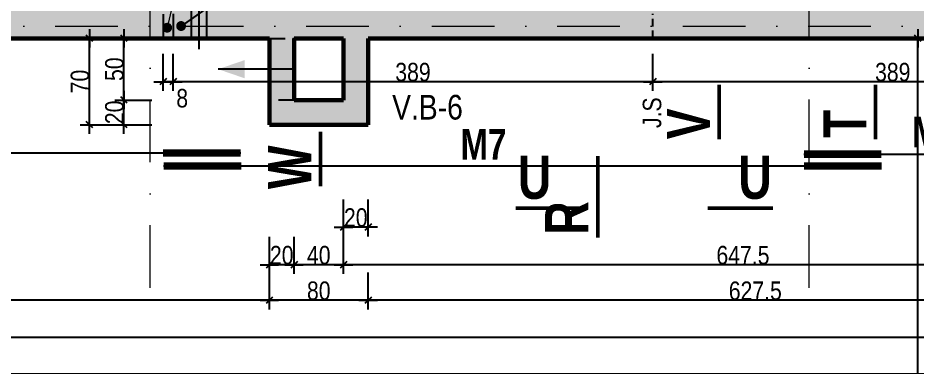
# Model space of a CAD drawing. Header units: millimetres. Extents: x 0 to 22237, y -21919 to -17719.
# Drawn here: x 19013 to 19741, y -20441 to -20158 of the extents above; entities that cross this region are included whole.
import ezdxf
from ezdxf.enums import TextEntityAlignment as Align

# ---------------------------------------------------------------- set-up
doc = ezdxf.new("R2010")
doc.units = ezdxf.units.MM
doc.linetypes.add('CACHEX2', pattern=[19.05, 12.7, -6.35])
doc.linetypes.add('TIRETPTX2', pattern=[50.8, 25.4, -12.7, 0, -12.7])
for name, color, linetype in [('01_cote_gen', 4, 'Continuous'), ('01_murs_sup', 2, 'CACHEX2'), ('01_poch_murs', 253, 'Continuous'), ('01_resv', 32, 'Continuous'), ('01_texte', 230, 'Continuous'), ('AA_COTES', 2, 'Continuous')]:
    doc.layers.add(name, color=color, linetype=linetype)
doc.layers.add('01_murs_coup', color=5, linetype='Continuous', lineweight=60)
doc.layers.add('01_tram_axes', color=2, linetype='TIRETPTX2', lineweight=9)
doc.styles.add('ARIAL NA', font='ARIALN.TTF')
doc.styles.add('impact', font='impact.ttf')
doc.styles.add('STYLE2', font='ARIALN.TTF')
doc.dimstyles.new('JB25', dxfattribs={"dimscale": 0.1, "dimtxt": 150, "dimasz": 15, "dimexe": 0.1, "dimexo": 0.1, "dimgap": 0.09, "dimtad": 1, "dimdec": 1, "dimlfac": 0.5, "dimdsep": 46, "dimtxsty": 'STYLE2', "dimblk1": 'BOND_G', "dimblk2": 'BOND_D', "dimsah": 1, "dimcen": 1.5, "dimdle": 0.01, "dimse1": 1, "dimse2": 1, "dimclrd": 4, "dimclre": 2, "dimclrt": 6, "dimazin": 2, "dimtfac": 2.333333, "dimtdec": 1, "dimtix": 1, "dimtmove": 2, "dimatfit": 3, "dimldrblk": 'BOND_G', "dimfxl": 1, "dimtolj": 1, "dimtzin": 0, "dimarcsym": 0})
doc.dimstyles.new('JB50', dxfattribs={"dimscale": 0.1, "dimtxt": 150, "dimasz": 15, "dimexe": 0.1, "dimexo": 0.1, "dimgap": 0.09, "dimtad": 1, "dimdec": 1, "dimdsep": 46, "dimtxsty": 'STYLE2', "dimblk1": 'BOND_G', "dimblk2": 'BOND_D', "dimsah": 1, "dimcen": 1.5, "dimdle": 0.01, "dimse1": 1, "dimse2": 1, "dimclrd": 4, "dimclre": 2, "dimclrt": 6, "dimazin": 2, "dimtfac": 2.333333, "dimtdec": 1, "dimtix": 1, "dimtmove": 2, "dimatfit": 3, "dimldrblk": 'BOND_G', "dimfxl": 1, "dimtolj": 1, "dimtzin": 0, "dimarcsym": 0})

# ---------------------------------------------------------------- blocks, each defined once
blk = doc.blocks.new('BOND_G')
at = {"layer": 'AA_COTES', "color": 0}
for p, q in [((0, -5), (0, 15)), ((5, 0), (-5, 0)), ((1.77, 1.77), (-1.77, -1.77))]:
    blk.add_line(p, q, dxfattribs=at)
blk = doc.blocks.new('BOND_D')
at = {"layer": 'AA_COTES', "color": 0}
for p, q in [((0, 5), (0, -15)), ((5, 0), (-5, 0)), ((-1.77, -1.77), (1.77, 1.77))]:
    blk.add_line(p, q, dxfattribs=at)
blk = doc.blocks.new('*D1590')
at = {"layer": '01_cote_gen', "color": 4, "lineweight": -2, "transparency": 16777216}
blk.add_line((19922.22, -20358.52), (19277.76, -20358.52), dxfattribs=at)
at = {"layer": 'Defpoints', "color": 0, "transparency": 16777216}
for p in [(19276.26, -20209.38), (19923.72, -20229.38), (19276.26, -20358.52)]:
    blk.add_point(p, dxfattribs=at)
at = {"layer": '01_cote_gen', "color": 4, "lineweight": -2, "transparency": 16777216, "xscale": 1.5, "yscale": 1.5, "zscale": 1.5, "rotation": 180}
blk.add_blockref('BOND_D', (19276.26, -20358.52), dxfattribs=at)
at = {"layer": '01_cote_gen', "color": 4, "lineweight": -2, "transparency": 16777216, "xscale": 1.5, "yscale": 1.5, "zscale": 1.5}
blk.add_blockref('BOND_G', (19923.72, -20358.52), dxfattribs=at)
at = {"layer": '01_cote_gen', "color": 6, "transparency": 16777216, "insert": (19599.99, -20350.85), "char_height": 15, "attachment_point": 5, "style": 'STYLE2'}
blk.add_mtext('\\A1;647.5', dxfattribs=at)
blk = doc.blocks.new('*D1591')
at = {"layer": '01_cote_gen', "color": 4, "lineweight": -2, "transparency": 16777216}
blk.add_line((19274.76, -20358.52), (19237.76, -20358.52), dxfattribs=at)
at = {"layer": 'Defpoints', "color": 0, "transparency": 16777216}
for p in [(19236.26, -20209.38), (19276.26, -20209.38), (19236.26, -20358.52)]:
    blk.add_point(p, dxfattribs=at)
at = {"layer": '01_cote_gen', "color": 4, "lineweight": -2, "transparency": 16777216, "xscale": 1.5, "yscale": 1.5, "zscale": 1.5, "rotation": 180}
blk.add_blockref('BOND_D', (19236.26, -20358.52), dxfattribs=at)
at = {"layer": '01_cote_gen', "color": 4, "lineweight": -2, "transparency": 16777216, "xscale": 1.5, "yscale": 1.5, "zscale": 1.5}
blk.add_blockref('BOND_G', (19276.26, -20358.52), dxfattribs=at)
at = {"layer": '01_cote_gen', "color": 6, "transparency": 16777216, "insert": (19256.26, -20350.85), "char_height": 15, "attachment_point": 5, "style": 'STYLE2'}
blk.add_mtext('\\A1;40', dxfattribs=at)
blk = doc.blocks.new('*D1592')
at = {"layer": '01_cote_gen', "color": 4, "lineweight": -2, "transparency": 16777216}
blk.add_line((19234.76, -20358.52), (19217.76, -20358.52), dxfattribs=at)
at = {"layer": 'Defpoints', "color": 0, "transparency": 16777216}
for p in [(19216.26, -20209.38), (19236.26, -20209.38), (19216.26, -20358.52)]:
    blk.add_point(p, dxfattribs=at)
at = {"layer": '01_cote_gen', "color": 4, "lineweight": -2, "transparency": 16777216, "xscale": 1.5, "yscale": 1.5, "zscale": 1.5, "rotation": 180}
blk.add_blockref('BOND_D', (19216.26, -20358.52), dxfattribs=at)
at = {"layer": '01_cote_gen', "color": 4, "lineweight": -2, "transparency": 16777216, "xscale": 1.5, "yscale": 1.5, "zscale": 1.5}
blk.add_blockref('BOND_G', (19236.26, -20358.52), dxfattribs=at)
at = {"layer": '01_cote_gen', "color": 6, "transparency": 16777216, "insert": (19226.26, -20350.85), "char_height": 15, "attachment_point": 5, "style": 'STYLE2'}
blk.add_mtext('\\A1;20', dxfattribs=at)
blk = doc.blocks.new('*D1593')
at = {"layer": '01_cote_gen', "color": 4, "lineweight": -2, "transparency": 16777216}
blk.add_line((19214.76, -20387.37), (18572.72, -20387.37), dxfattribs=at)
at = {"layer": 'Defpoints', "color": 0, "transparency": 16777216}
for p in [(18571.22, -20336.02), (19216.26, -20336.02), (18571.22, -20387.37)]:
    blk.add_point(p, dxfattribs=at)
at = {"layer": '01_cote_gen', "color": 4, "lineweight": -2, "transparency": 16777216, "xscale": 1.5, "yscale": 1.5, "zscale": 1.5, "rotation": 180}
blk.add_blockref('BOND_D', (18571.22, -20387.37), dxfattribs=at)
at = {"layer": '01_cote_gen', "color": 4, "lineweight": -2, "transparency": 16777216, "xscale": 1.5, "yscale": 1.5, "zscale": 1.5}
blk.add_blockref('BOND_G', (19216.26, -20387.37), dxfattribs=at)
at = {"layer": '01_cote_gen', "color": 6, "transparency": 16777216, "insert": (18893.74, -20379.7), "char_height": 15, "attachment_point": 5, "style": 'STYLE2'}
blk.add_mtext('\\A1;645', dxfattribs=at)
blk = doc.blocks.new('*D1594')
at = {"layer": '01_cote_gen', "color": 4, "lineweight": -2, "transparency": 16777216}
blk.add_line((19922.22, -20387.39), (19297.76, -20387.39), dxfattribs=at)
at = {"layer": 'Defpoints', "color": 0, "transparency": 16777216}
for p in [(19296.26, -20376.46), (19923.72, -20376.49), (19296.26, -20387.39)]:
    blk.add_point(p, dxfattribs=at)
at = {"layer": '01_cote_gen', "color": 4, "lineweight": -2, "transparency": 16777216, "xscale": 1.5, "yscale": 1.5, "zscale": 1.5, "rotation": 180}
blk.add_blockref('BOND_D', (19296.26, -20387.39), dxfattribs=at)
at = {"layer": '01_cote_gen', "color": 4, "lineweight": -2, "transparency": 16777216, "xscale": 1.5, "yscale": 1.5, "zscale": 1.5}
blk.add_blockref('BOND_G', (19923.72, -20387.39), dxfattribs=at)
at = {"layer": '01_cote_gen', "color": 6, "transparency": 16777216, "insert": (19609.99, -20379.72), "char_height": 15, "attachment_point": 5, "style": 'STYLE2'}
blk.add_mtext('\\A1;627.5', dxfattribs=at)
blk = doc.blocks.new('*D1605')
at = {"layer": '01_cote_gen', "color": 4, "lineweight": -2, "transparency": 16777216}
blk.add_line((19922.22, -20417.65), (17708.72, -20417.65), dxfattribs=at)
at = {"layer": 'Defpoints', "color": 0, "transparency": 16777216}
for p in [(17707.22, -20159.39), (17707.22, -20417.65), (19923.72, -20413.83)]:
    blk.add_point(p, dxfattribs=at)
at = {"layer": '01_cote_gen', "color": 4, "lineweight": -2, "transparency": 16777216, "xscale": 1.5, "yscale": 1.5, "zscale": 1.5, "rotation": 180}
blk.add_blockref('BOND_D', (17707.22, -20417.65), dxfattribs=at)
at = {"layer": '01_cote_gen', "color": 4, "lineweight": -2, "transparency": 16777216, "xscale": 1.5, "yscale": 1.5, "zscale": 1.5}
blk.add_blockref('BOND_G', (19923.72, -20417.65), dxfattribs=at)
at = {"layer": '01_cote_gen', "color": 6, "transparency": 16777216, "insert": (18815.47, -20409.98), "char_height": 15, "attachment_point": 5, "style": 'STYLE2'}
blk.add_mtext('\\A1;2216.5', dxfattribs=at)
blk = doc.blocks.new('*D1608')
at = {"layer": '01_cote_gen', "color": 4, "lineweight": -2, "transparency": 16777216}
blk.add_line((19922.22, -20447.13), (16518.72, -20447.13), dxfattribs=at)
at = {"layer": 'Defpoints', "color": 0, "transparency": 16777216}
for p in [(16517.22, -20425.12), (16517.22, -20447.13), (19923.72, -20469.08)]:
    blk.add_point(p, dxfattribs=at)
at = {"layer": '01_cote_gen', "color": 4, "lineweight": -2, "transparency": 16777216, "xscale": 1.5, "yscale": 1.5, "zscale": 1.5, "rotation": 180}
blk.add_blockref('BOND_D', (16517.22, -20447.13), dxfattribs=at)
at = {"layer": '01_cote_gen', "color": 4, "lineweight": -2, "transparency": 16777216, "xscale": 1.5, "yscale": 1.5, "zscale": 1.5}
blk.add_blockref('BOND_G', (19923.72, -20447.13), dxfattribs=at)
at = {"layer": '01_cote_gen', "color": 6, "transparency": 16777216, "insert": (18220.47, -20439.46), "char_height": 15, "attachment_point": 5, "style": 'STYLE2'}
blk.add_mtext('\\A1;3406.5', dxfattribs=at)
blk = doc.blocks.new('*D1733')
at = {"layer": '01_cote_gen', "color": 4, "lineweight": -2, "transparency": 16777216}
blk.add_line((19070.54, -20243.46), (19070.54, -20176.46), dxfattribs=at)
at = {"layer": 'Defpoints', "color": 0, "transparency": 16777216}
for p in [(19070.54, -20174.96), (19204.69, -20174.96), (19216.26, -20244.96)]:
    blk.add_point(p, dxfattribs=at)
at = {"layer": '01_cote_gen', "color": 4, "lineweight": -2, "transparency": 16777216, "xscale": 1.5, "yscale": 1.5, "zscale": 1.5}
for name, p, rotation in [('BOND_D', (19070.54, -20174.96), 90), ('BOND_G', (19070.54, -20244.96), 270)]:
    blk.add_blockref(name, p, dxfattribs=dict(at, rotation=rotation))
at = {"layer": '01_cote_gen', "color": 6, "transparency": 16777216, "insert": (19062.87, -20209.96), "char_height": 15, "attachment_point": 5, "rotation": 90, "style": 'STYLE2'}
blk.add_mtext('\\A1;70', dxfattribs=at)
blk = doc.blocks.new('*D1734')
at = {"layer": '01_cote_gen', "color": 4, "lineweight": -2, "transparency": 16777216}
blk.add_line((19098.44, -20243.46), (19098.44, -20226.46), dxfattribs=at)
at = {"layer": 'Defpoints', "color": 0, "transparency": 16777216}
for p in [(19098.44, -20224.96), (19240.3, -20224.96), (19240.3, -20244.96)]:
    blk.add_point(p, dxfattribs=at)
at = {"layer": '01_cote_gen', "color": 4, "lineweight": -2, "transparency": 16777216, "xscale": 1.5, "yscale": 1.5, "zscale": 1.5}
for name, p, rotation in [('BOND_D', (19098.44, -20224.96), 90), ('BOND_G', (19098.44, -20244.96), 270)]:
    blk.add_blockref(name, p, dxfattribs=dict(at, rotation=rotation))
at = {"layer": '01_cote_gen', "color": 6, "transparency": 16777216, "insert": (19090.77, -20234.96), "char_height": 15, "attachment_point": 5, "rotation": 90, "style": 'STYLE2'}
blk.add_mtext('\\A1;20', dxfattribs=at)
blk = doc.blocks.new('*D1735')
at = {"layer": '01_cote_gen', "color": 4, "lineweight": -2, "transparency": 16777216}
blk.add_line((19098.44, -20223.46), (19098.44, -20176.46), dxfattribs=at)
at = {"layer": 'Defpoints', "color": 0, "transparency": 16777216}
for p in [(19098.44, -20174.96), (19111.5, -20174.96), (19119.74, -20224.96)]:
    blk.add_point(p, dxfattribs=at)
at = {"layer": '01_cote_gen', "color": 4, "lineweight": -2, "transparency": 16777216, "xscale": 1.5, "yscale": 1.5, "zscale": 1.5}
for name, p, rotation in [('BOND_D', (19098.44, -20174.96), 90), ('BOND_G', (19098.44, -20224.96), 270)]:
    blk.add_blockref(name, p, dxfattribs=dict(at, rotation=rotation))
at = {"layer": '01_cote_gen', "color": 6, "transparency": 16777216, "insert": (19090.77, -20199.96), "char_height": 15, "attachment_point": 5, "rotation": 90, "style": 'STYLE2'}
blk.add_mtext('\\A1;50', dxfattribs=at)
blk = doc.blocks.new('*D1759')
at = {"layer": '01_cote_gen', "color": 4, "lineweight": -2, "transparency": 16777216}
blk.add_line((19294.76, -20387.37), (19217.76, -20387.37), dxfattribs=at)
at = {"layer": 'Defpoints', "color": 0, "transparency": 16777216}
for p in [(19216.26, -20379.87), (19296.26, -20379.89), (19216.26, -20387.37)]:
    blk.add_point(p, dxfattribs=at)
at = {"layer": '01_cote_gen', "color": 4, "lineweight": -2, "transparency": 16777216, "xscale": 1.5, "yscale": 1.5, "zscale": 1.5, "rotation": 180}
blk.add_blockref('BOND_D', (19216.26, -20387.37), dxfattribs=at)
at = {"layer": '01_cote_gen', "color": 4, "lineweight": -2, "transparency": 16777216, "xscale": 1.5, "yscale": 1.5, "zscale": 1.5}
blk.add_blockref('BOND_G', (19296.26, -20387.37), dxfattribs=at)
at = {"layer": '01_cote_gen', "color": 6, "transparency": 16777216, "insert": (19256.26, -20379.7), "char_height": 15, "attachment_point": 5, "style": 'STYLE2'}
blk.add_mtext('\\A1;80', dxfattribs=at)
blk = doc.blocks.new('*D1760')
at = {"layer": '01_cote_gen', "color": 4, "lineweight": -2, "transparency": 16777216}
blk.add_line((19294.76, -20328.01), (19277.76, -20328.01), dxfattribs=at)
at = {"layer": 'Defpoints', "color": 0, "transparency": 16777216}
for p in [(19276.26, -20260.18), (19296.26, -20262.86), (19276.26, -20328.01)]:
    blk.add_point(p, dxfattribs=at)
at = {"layer": '01_cote_gen', "color": 4, "lineweight": -2, "transparency": 16777216, "xscale": 1.5, "yscale": 1.5, "zscale": 1.5, "rotation": 180}
blk.add_blockref('BOND_D', (19276.26, -20328.01), dxfattribs=at)
at = {"layer": '01_cote_gen', "color": 4, "lineweight": -2, "transparency": 16777216, "xscale": 1.5, "yscale": 1.5, "zscale": 1.5}
blk.add_blockref('BOND_G', (19296.26, -20328.01), dxfattribs=at)
at = {"layer": '01_cote_gen', "color": 6, "transparency": 16777216, "insert": (19286.26, -20320.35), "char_height": 15, "attachment_point": 5, "style": 'STYLE2'}
blk.add_mtext('\\A1;20', dxfattribs=at)
blk = doc.blocks.new('*D2767')
at = {"layer": '01_cote_gen', "color": 4, "lineweight": -2, "transparency": 16777216}
blk.add_line((19741.61, -21224.48), (19741.61, -20176.46), dxfattribs=at)
at = {"layer": 'Defpoints', "color": 0, "transparency": 16777216}
for p in [(19725.29, -20174.96), (19741.61, -20174.96), (19905.35, -21225.98)]:
    blk.add_point(p, dxfattribs=at)
at = {"layer": '01_cote_gen', "color": 4, "lineweight": -2, "transparency": 16777216, "xscale": 1.5, "yscale": 1.5, "zscale": 1.5}
for name, p, rotation in [('BOND_D', (19741.61, -20174.96), 90), ('BOND_G', (19741.61, -21225.98), 270)]:
    blk.add_blockref(name, p, dxfattribs=dict(at, rotation=rotation))
at = {"layer": '01_cote_gen', "color": 6, "transparency": 16777216, "insert": (19733.94, -20700.47), "char_height": 15, "attachment_point": 5, "rotation": 90, "style": 'STYLE2'}
blk.add_mtext('\\A1;1051', dxfattribs=at)
blk = doc.blocks.new('*D3319')
at = {"layer": '01_cote_gen', "color": 4, "lineweight": -2, "transparency": 16777216}
blk.add_line((19136.72, -20210.08), (19131.72, -20210.08), dxfattribs=at)
at = {"layer": 'Defpoints', "color": 0, "transparency": 16777216}
for p in [(19130.22, -20174.96), (19138.22, -20174.96), (19130.22, -20210.08)]:
    blk.add_point(p, dxfattribs=at)
at = {"layer": '01_cote_gen', "color": 4, "lineweight": -2, "transparency": 16777216, "xscale": 1.5, "yscale": 1.5, "zscale": 1.5, "rotation": 180}
blk.add_blockref('BOND_D', (19130.22, -20210.08), dxfattribs=at)
at = {"layer": '01_cote_gen', "color": 4, "lineweight": -2, "transparency": 16777216, "xscale": 1.5, "yscale": 1.5, "zscale": 1.5}
blk.add_blockref('BOND_G', (19138.22, -20210.08), dxfattribs=at)
at = {"layer": '01_cote_gen', "color": 6, "transparency": 16777216, "insert": (19145.61, -20223.56), "char_height": 15, "attachment_point": 5, "style": 'STYLE2'}
blk.add_mtext('\\A1;8', dxfattribs=at)
blk = doc.blocks.new('*D3320')
at = {"layer": '01_cote_gen', "color": 4, "lineweight": -2, "ltscale": 0.1, "transparency": 16777216}
blk.add_line((19914.24, -20210.08), (19528.48, -20210.08), dxfattribs=at)
at = {"layer": 'Defpoints', "color": 0, "ltscale": 0.1, "transparency": 16777216}
for p in [(19526.98, -20196.01), (19915.74, -20196.01), (19526.98, -20210.08)]:
    blk.add_point(p, dxfattribs=at)
at = {"layer": '01_cote_gen', "color": 4, "lineweight": -2, "ltscale": 0.1, "transparency": 16777216, "xscale": 1.5, "yscale": 1.5, "zscale": 1.5, "rotation": 180}
blk.add_blockref('BOND_D', (19526.98, -20210.08), dxfattribs=at)
at = {"layer": '01_cote_gen', "color": 4, "lineweight": -2, "ltscale": 0.1, "transparency": 16777216, "xscale": 1.5, "yscale": 1.5, "zscale": 1.5}
blk.add_blockref('BOND_G', (19915.74, -20210.08), dxfattribs=at)
at = {"layer": '01_cote_gen', "color": 6, "ltscale": 0.1, "transparency": 16777216, "insert": (19721.36, -20202.41), "char_height": 15, "attachment_point": 5, "style": 'STYLE2'}
blk.add_mtext('\\A1;389', dxfattribs=at)
blk = doc.blocks.new('*D3321')
at = {"layer": '01_cote_gen', "color": 4, "lineweight": -2, "ltscale": 0.1, "transparency": 16777216}
blk.add_line((19525.48, -20210.08), (19139.72, -20210.08), dxfattribs=at)
at = {"layer": 'Defpoints', "color": 0, "ltscale": 0.1, "transparency": 16777216}
for p in [(19138.22, -20193.79), (19526.98, -20200.99), (19138.22, -20210.08)]:
    blk.add_point(p, dxfattribs=at)
at = {"layer": '01_cote_gen', "color": 4, "lineweight": -2, "ltscale": 0.1, "transparency": 16777216, "xscale": 1.5, "yscale": 1.5, "zscale": 1.5, "rotation": 180}
blk.add_blockref('BOND_D', (19138.22, -20210.08), dxfattribs=at)
at = {"layer": '01_cote_gen', "color": 4, "lineweight": -2, "ltscale": 0.1, "transparency": 16777216, "xscale": 1.5, "yscale": 1.5, "zscale": 1.5}
blk.add_blockref('BOND_G', (19526.98, -20210.08), dxfattribs=at)
at = {"layer": '01_cote_gen', "color": 6, "ltscale": 0.1, "transparency": 16777216, "insert": (19332.6, -20202.41), "char_height": 15, "attachment_point": 5, "style": 'STYLE2'}
blk.add_mtext('\\A1;389', dxfattribs=at)

msp = doc.modelspace()

# ---------------------------------------------------------------- hatches: boundary and pattern name
at = {"layer": '01_murs_sup'}
h = msp.add_hatch(dxfattribs=at)
h.set_pattern_fill('DASH', color=256, scale=2.5, angle=135)
h.set_pattern_definition([(135, (-53.299, 4582.9386), (-11.2253202, 9e-16), [7.9375, -7.9375])])
h.paths.add_polyline_path([(18906.12, -18516.96), (17707.22, -18516.96), (17707.22, -19046.96), (17727.22, -19046.96), (17727.22, -18541.96), (18284.22, -18541.96), (18284.22, -19046.96), (18304.22, -19046.96), (18304.22, -18541.96), (18564.22, -18541.96), (18564.22, -19046.96), (18584.22, -19046.96), (18584.22, -18541.96), (18906.12, -18541.96)])
h.paths.add_polyline_path([(19130.22, -18516.96), (18996.12, -18516.96), (18996.12, -18541.96), (19110.22, -18541.96), (19110.22, -20149.96), (18849.22, -20149.96), (18849.22, -19596.96), (18687.42, -19596.96), (18687.42, -19616.96), (18692.22, -19616.96), (18692.22, -20149.96), (18685.22, -20149.96), (18685.22, -20174.96), (18693.22, -20174.96), (18693.22, -20308.94), (18709.22, -20308.94), (18709.22, -20174.96), (18720.22, -20174.96), (18720.22, -20149.96), (18709.22, -20149.96), (18709.22, -19616.96), (18830.22, -19616.96), (18830.22, -20149.96), (18826.91, -20149.96), (18826.91, -20174.96), (18829.22, -20174.96), (18829.22, -20308.94), (18845.22, -20308.94), (18845.22, -20174.96), (19130.22, -20174.96)])
h.paths.add_polyline_path([(18572.22, -19616.96), (18584.22, -19616.96), (18584.22, -19596.96), (18554.22, -19596.96), (18554.22, -20149.96), (18304.22, -20149.96), (18304.22, -19646.96), (18284.22, -19646.96), (18284.22, -20149.96), (17727.22, -20149.96), (17727.22, -19646.96), (17707.22, -19646.96), (17707.22, -20174.96), (18577.22, -20174.96), (18577.22, -20149.96), (18572.22, -20149.96)])
h.paths.add_polyline_path([(17705.22, -18516.96), (16025.15, -18516.96), (15671.42, -18827.7), (15652.33, -18816.44), (15626.93, -18859.51), (15670, -18884.91), (15695.4, -18841.84), (15689.55, -18838.39), (16026.78, -18541.96), (16312.22, -18541.96), (16312.22, -19095.92), (16572.22, -19095.92), (16572.22, -19077.92), (16517.22, -19077.92), (16517.23, -18839.96), (16497.23, -18839.96), (16497.22, -19077.92), (16332.22, -19077.92), (16332.22, -18729.96), (16340.22, -18729.96), (16340.22, -18711.96), (16332.22, -18711.96), (16332.22, -18541.96), (16682.22, -18541.96), (16682.22, -18711.96), (16442.22, -18711.96), (16442.22, -18729.96), (16497.23, -18729.96), (16497.23, -18737.96), (16517.23, -18737.96), (16517.23, -18729.96), (16682.22, -18729.96), (16682.22, -19077.92), (16674.22, -19077.92), (16674.22, -19095.92), (16700.22, -19095.92), (16700.22, -18541.96), (17108.22, -18541.96), (17108.22, -19046.96), (17128.22, -19046.96), (17128.22, -18541.96), (17685.22, -18541.96), (17685.22, -19046.96), (17705.22, -19046.96)])
at = {"layer": '01_poch_murs'}
h = msp.add_hatch(color=256, dxfattribs=at)
h.dxf.hatch_style = 1
h.paths.add_polyline_path([(18224.22, -18541.96), (18224.22, -18516.96), (19815.22, -18516.96), (19815.22, -18541.96), (19664.22, -18541.96), (19664.22, -18966.96), (19644.22, -18966.96), (19644.22, -18541.96), (19129.22, -18541.96), (19129.22, -18966.96), (19109.22, -18966.96), (19109.22, -18541.96), (18584.22, -18541.96), (18584.22, -18966.96), (18564.22, -18966.96), (18564.22, -18541.96), (18304.22, -18541.96), (18304.22, -18966.96), (18284.22, -18966.96), (18284.22, -18541.96)], flags=17)
h.paths.add_polyline_path([(19939.72, -19940.96), (20539.74, -19940.96), (20539.74, -20408.96), (20557.74, -20408.96), (20557.74, -19804.96), (20539.74, -19804.96), (20539.74, -19940.96), (20537.81, -19940.96), (19941.79, -19940.96), (19923.72, -19941.15), (19923.72, -19923.17), (19943.72, -19922.96), (19943.72, -19666.96), (20539.74, -19666.96), (20539.74, -19671.96), (20557.74, -19671.96), (20560.17, -19306.96), (20424.96, -19306.96), (20422.52, -19143.94), (19920.22, -19143.93), (19920.22, -19125.93), (19939.74, -19125.97), (19939.74, -18532.96), (20036.19, -18532.96), (20036.19, -18516.96), (19920.22, -18516.96), (19920.22, -18541.96), (19920.22, -19143.97), (20423.74, -19143.94), (20423.74, -19306.96), (20539.74, -19306.96), (20539.74, -19646.96), (19923.72, -19646.96), (19923.72, -20149.96), (19664.22, -20149.96), (19664.22, -19726.99), (19644.22, -19726.99), (19644.22, -20149.96), (19129.22, -20149.96), (19129.22, -19726.99), (19109.22, -19726.99), (19109.22, -20149.96), (18849.22, -20149.96), (18849.22, -19726.96), (18829.22, -19726.96), (18849.22, -19726.96), (18849.22, -20174.96), (18830.22, -20174.96), (18829.22, -20149.96), (18571.22, -20149.96), (18571.22, -19726.96), (18553.22, -19726.96), (18553.22, -20149.96), (18303.22, -20149.96), (18303.22, -19726.96), (18283.22, -19726.96), (18283.22, -20149.96), (17727.22, -20149.96), (17727.22, -19726.96), (17707.22, -19726.96), (17707.22, -20174.96), (18466.22, -20174.96), (18486.22, -20174.96), (18551.22, -20174.96), (18571.22, -20174.96), (19216.26, -20174.96), (19216.26, -20244.96), (19296.26, -20244.96), (19296.26, -20174.96), (19923.72, -20174.96), (19923.72, -20214.96), (19939.72, -20214.96)])
h.paths.add_polyline_path([(19236.26, -20174.96), (19276.26, -20174.96), (19276.26, -20224.96), (19236.26, -20224.96)], flags=16)
h.paths.add_polyline_path([(18571.22, -20174.96), (18551.22, -20174.96), (18551.22, -20288.97), (18486.22, -20288.97), (18486.22, -20174.96), (18466.22, -20174.96), (18466.22, -20308.97), (18571.22, -20308.97)], flags=17)

# ---------------------------------------------------------------- linework, layer by layer
at = {"layer": '01_murs_coup'}
for p, q in [((19216.26, -20174.96), (18571.22, -20174.96)), ((19216.26, -20174.96), (18571.22, -20174.96)), ((19216.26, -20174.96), (19216.26, -20244.96)), ((19216.26, -20174.96), (19216.26, -20244.96)), ((19216.26, -20174.96), (19216.26, -20244.96)), ((19216.26, -20174.96), (19216.26, -20244.96)), ((19276.26, -20174.96), (19236.26, -20174.96)), ((19276.26, -20174.96), (19236.26, -20174.96)), ((19236.26, -20174.96), (19236.26, -20224.96)), ((19236.26, -20174.96), (19236.26, -20224.96)), ((19276.26, -20174.96), (19236.26, -20174.96)), ((19276.26, -20174.96), (19236.26, -20174.96)), ((19236.26, -20174.96), (19236.26, -20224.96)), ((19236.26, -20174.96), (19236.26, -20224.96)), ((19276.26, -20224.96), (19276.26, -20174.96)), ((19923.72, -20174.96), (19296.26, -20174.96)), ((19923.72, -20174.96), (19296.26, -20174.96)), ((19296.26, -20244.96), (19296.26, -20174.96)), ((19236.26, -20224.96), (19276.26, -20224.96)), ((19236.26, -20224.96), (19276.26, -20224.96)), ((19236.26, -20224.96), (19276.26, -20224.96)), ((19216.26, -20244.96), (19296.26, -20244.96)), ((19216.26, -20244.96), (19296.26, -20244.96)), ((19216.26, -20244.96), (19296.26, -20244.96))]:
    msp.add_line(p, q, dxfattribs=at)
at = {"layer": '01_murs_sup', "ltscale": 2}
for p, q in [((19130.22, -18516.96), (19130.22, -20174.96)), ((19138.22, -20154.96), (19138.22, -20174.96)), ((19130.22, -20174.96), (18845.22, -20174.96))]:
    msp.add_line(p, q, dxfattribs=at)
at = {"layer": '01_murs_sup', "ltscale": 0.5}
msp.add_line((19526.98, -20174.96), (19526.98, -20154.96), dxfattribs=at)
at = {"layer": '01_murs_sup'}
for p, q in [((19216.26, -20174.96), (19236.26, -20174.96)), ((19236.26, -20224.96), (19216.26, -20224.96))]:
    msp.add_line(p, q, dxfattribs=at)
at = {"layer": '01_resv'}
for p, q in [((19159.22, -20141.02), (19159.22, -20183.7)), ((19153.22, -20174.96), (19153.22, -20149.96)), ((19165.22, -20149.96), (19165.22, -20174.86)), ((19165.22, -20174.96), (19153.22, -20174.96))]:
    msp.add_line(p, q, dxfattribs=at)
msp.add_solid([(19153.22, -20174.96), (19153.07, -20150.06), (19165.22, -20149.96), (19165.22, -20174.86)], dxfattribs=at)
at = {"layer": '01_texte', "lineweight": 0}
msp.add_line((19153.77, -20079.52), (19133.44, -20166.34), dxfattribs=at)
at = {"layer": '01_texte'}
for p, q in [((19217.73, -20113.48), (19144.73, -20164.96)), ((19236.26, -20199.96), (19174.71, -20199.96)), ((18551.94, -20267.82), (19193.1, -20267.82)), ((19649.31, -20268.84), (19923.74, -20268.84)), ((19130.51, -20278.42), (19712.2, -20278.42))]:
    msp.add_line(p, q, dxfattribs=at)
at = {"layer": '01_texte', "const_width": 4}
for points in [[(19131.44, -20166.34, 1), (19135.44, -20166.34, 1)], [(19142.73, -20164.96, 1), (19146.73, -20164.96, 1)]]:
    msp.add_lwpolyline(points, format="xyb", close=True, dxfattribs=at)
at = {"layer": '01_texte'}
for points, const_width in [([(19580.62, -20212.5), (19580.62, -20256.75)], 3), ([(19707.27, -20212.5), (19707.27, -20256.75)], 3), ([(19257.79, -20250.57), (19257.79, -20294.83)], 3), ([(19130.19, -20267.82), (19193.08, -20267.82)], 6), ([(19482.3, -20270.34), (19482.3, -20336.71)], 3), ([(19649.31, -20268.84), (19712.2, -20268.84)], 6), ([(19130.51, -20278.42), (19193.4, -20278.42)], 6), ([(19649.39, -20278.42), (19712.28, -20278.42)], 6), ([(19468.78, -20312.75), (19415.69, -20312.75)], 3), ([(19624.4, -20312.75), (19571.32, -20312.75)], 3)]:
    msp.add_lwpolyline(points, dxfattribs=dict(at, const_width=const_width))
for points in [[(19174.71, -20199.96), (19196.37, -20192.53), (19196.37, -20199.96)], [(19174.71, -20199.96), (19196.37, -20207.39), (19196.37, -20199.96)]]:
    msp.add_solid(points, dxfattribs=at)
at = {"layer": '01_tram_axes', "color": 253, "ltscale": 2}
for p, q in [((19119.74, -20377.12), (19119.74, -17835.37)), ((19653.74, -20377.12), (19653.74, -17835.37)), ((14466.2, -20164.96), (21640.16, -20164.96))]:
    msp.add_line(p, q, dxfattribs=at)

# ---------------------------------------------------------------- texts
at = {"layer": '01_texte', "style": 'ARIAL NA'}
msp.add_text('V.B-6', height=20, dxfattribs=at).set_placement((19315.71, -20240.79))
msp.add_text('J.S', height=15, rotation=90, dxfattribs=at).set_placement((19533.78, -20247.66))
at = {"layer": '01_texte', "style": 'impact'}
for s, rotation, p in [('V', 90, (19583.87, -20244.3)), ('T', 90, (19710.53, -20244.3)), ('W', 90, (19260.65, -20279.5)), ('U', 0, (19431.14, -20315.6)), ('U', 0, (19609.76, -20315.6)), ('R', 90, (19485.16, -20320.63))]:
    msp.add_text(s, height=35, rotation=rotation, dxfattribs=at).set_placement(p, align=Align.BOTTOM_CENTER)
for s, p in [(' M6', (19751.89, -20270.9)), (' M7', (19385.95, -20280.89))]:
    msp.add_text(s, height=25, dxfattribs=at).set_placement(p, align=Align.BOTTOM_CENTER)

# ---------------------------------------------------------------- dimensions: what is measured, and where the dimension line sits
at = {"layer": '01_cote_gen'}
for base, p1, p2, picture, middle in [((17707.22, -20417.65), (19923.72, -20413.83), (17707.22, -20159.39), '*D1605', (18815.47, -20409.98)), ((19216.26, -20358.52), (19236.26, -20209.38), (19216.26, -20209.38), '*D1592', (19226.26, -20350.85)), ((19236.26, -20358.52), (19276.26, -20209.38), (19236.26, -20209.38), '*D1591', (19256.26, -20350.85)), ((19276.26, -20358.52), (19923.72, -20229.38), (19276.26, -20209.38), '*D1590', (19599.99, -20350.85)), ((19276.26, -20328.01), (19296.26, -20262.86), (19276.26, -20260.18), '*D1760', (19286.26, -20320.35)), ((18571.22, -20387.37), (19216.26, -20336.02), (18571.22, -20336.02), '*D1593', (18893.74, -20379.7)), ((19216.26, -20387.37), (19296.26, -20379.89), (19216.26, -20379.87), '*D1759', (19256.26, -20379.7)), ((19296.26, -20387.39), (19923.72, -20376.49), (19296.26, -20376.46), '*D1594', (19609.99, -20379.72)), ((16517.22, -20447.13), (19923.72, -20469.08), (16517.22, -20425.12), '*D1608', (18220.47, -20439.46))]:
    dim = msp.add_linear_dim(base=base, p1=p1, p2=p2, dimstyle='JB50', dxfattribs=at)
    dim.commit()
    dim.dimension.update_dxf_attribs({"geometry": picture, "text_midpoint": middle})
for base, p1, p2, picture, middle in [((19070.54, -20174.96), (19216.26, -20244.96), (19204.69, -20174.96), '*D1733', (19062.87, -20209.96)), ((19098.44, -20174.96), (19119.74, -20224.96), (19111.5, -20174.96), '*D1735', (19090.77, -20199.96)), ((19741.61, -20174.96), (19905.35, -21225.98), (19725.29, -20174.96), '*D2767', (19733.94, -20700.47)), ((19098.44, -20224.96), (19240.3, -20244.96), (19240.3, -20224.96), '*D1734', (19090.77, -20234.96))]:
    dim = msp.add_linear_dim(base=base, p1=p1, p2=p2, angle=90, dimstyle='JB50', dxfattribs=at)
    dim.commit()
    dim.dimension.update_dxf_attribs({"geometry": picture, "text_midpoint": middle})
dim = msp.add_linear_dim(base=(19130.22, -20210.08), p1=(19138.22, -20174.96), p2=(19130.22, -20174.96), dimstyle='JB50', dxfattribs=at)
dim.commit()
dim.dimension.update_dxf_attribs({"geometry": '*D3319', "text_midpoint": (19145.61, -20223.56), "dimtype": 160})
at = {"layer": '01_cote_gen', "ltscale": 0.1}
for base, p1, p2, picture, middle in [((19138.22, -20210.08), (19526.98, -20200.99), (19138.22, -20193.79), '*D3321', (19332.6, -20202.41)), ((19526.98, -20210.08), (19915.74, -20196.01), (19526.98, -20196.01), '*D3320', (19721.36, -20202.41))]:
    dim = msp.add_linear_dim(base=base, p1=p1, p2=p2, text='389', dimstyle='JB25', dxfattribs=at)
    dim.commit()
    dim.dimension.update_dxf_attribs({"geometry": picture, "text_midpoint": middle})

doc.saveas('drawing.dxf')
